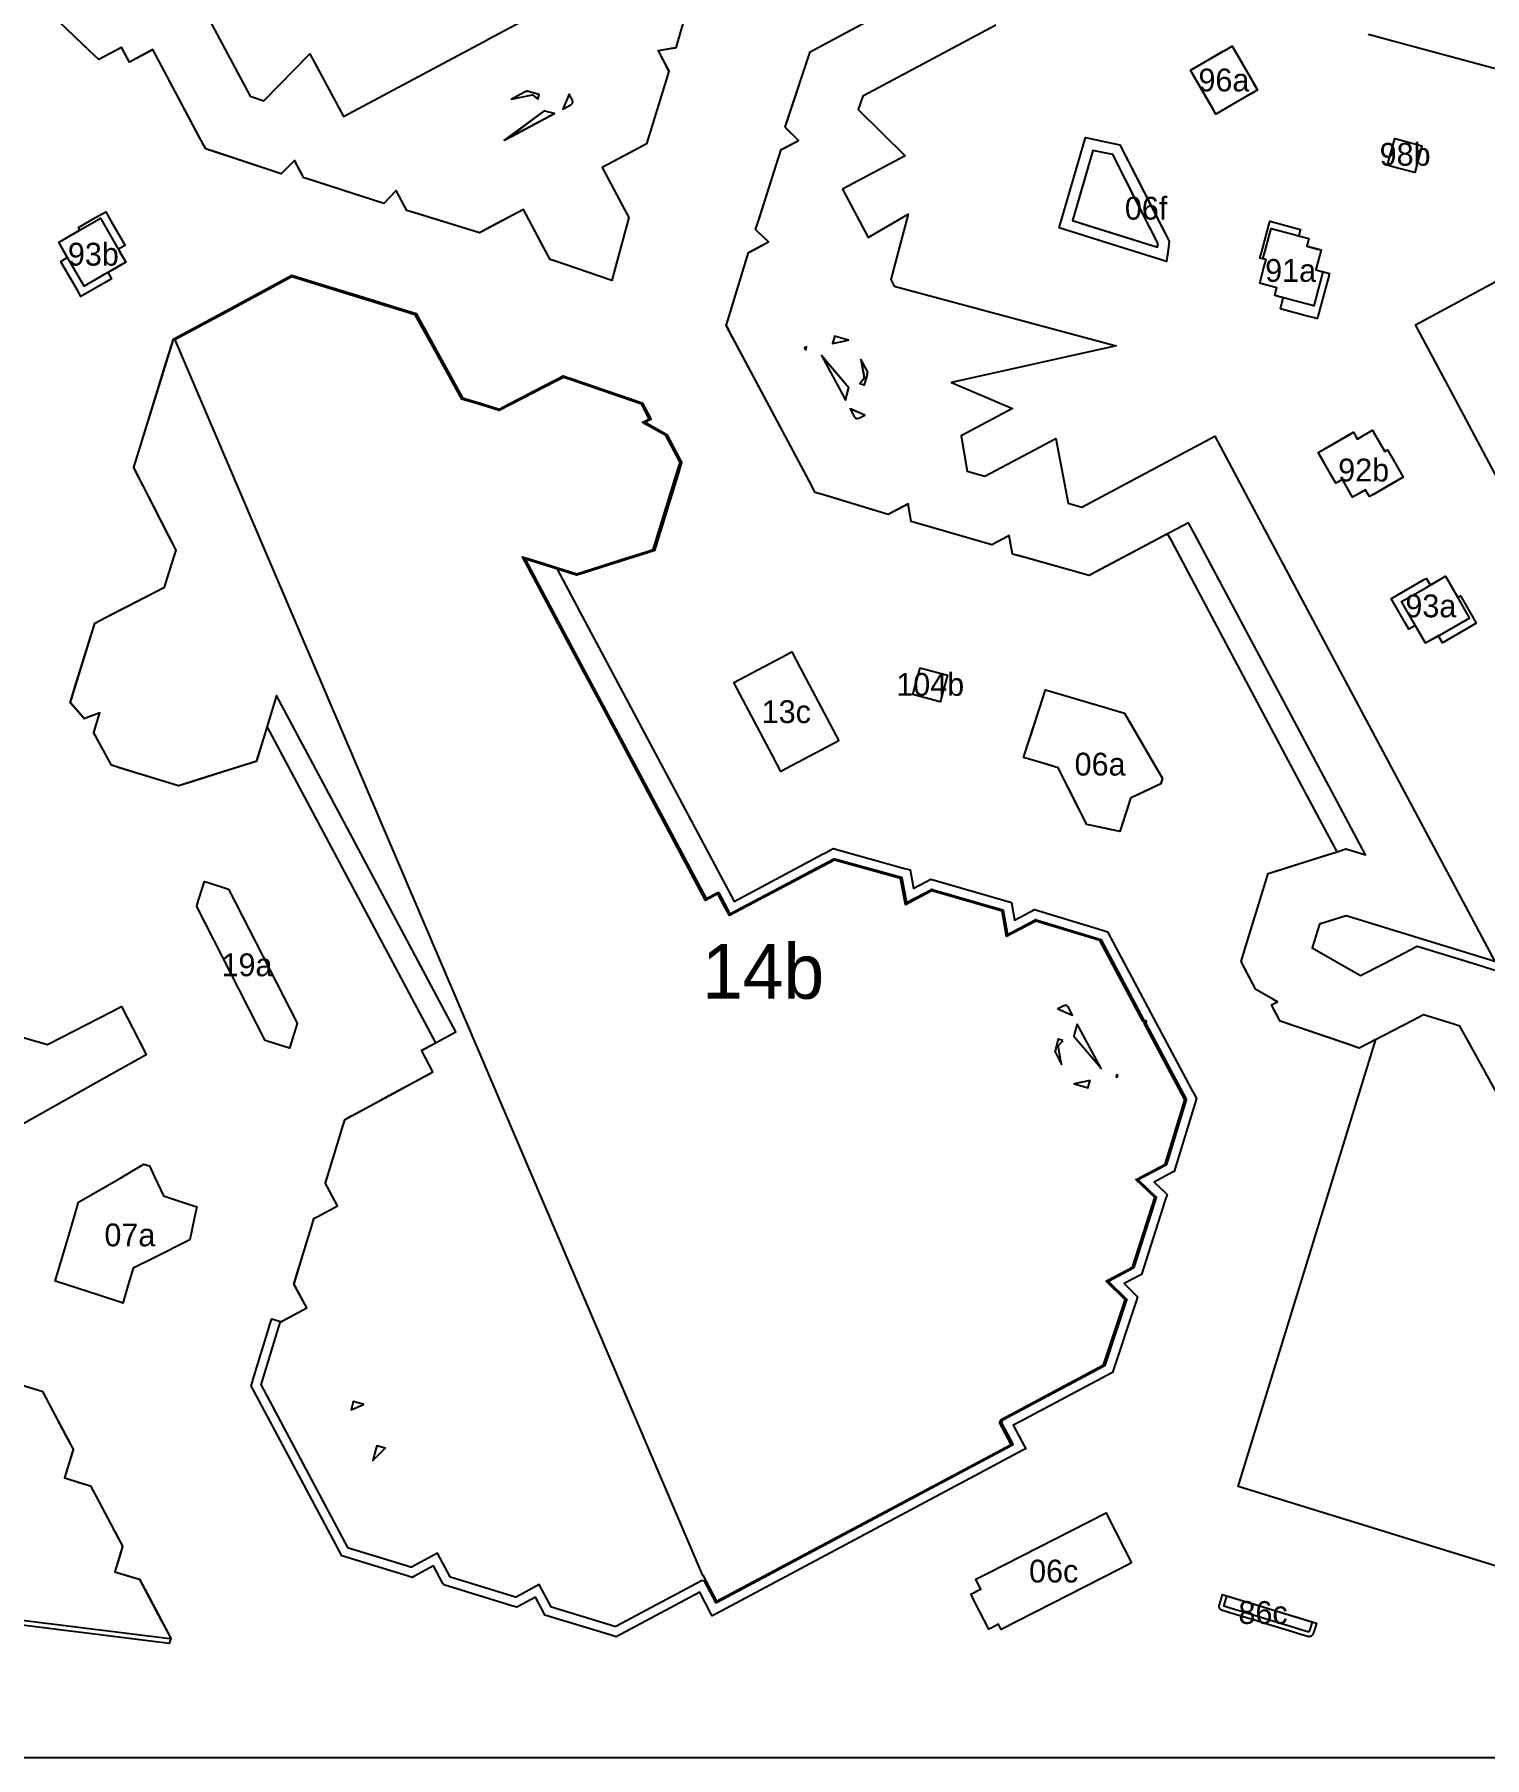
# Model space of a CAD drawing. Header units: millimetres. Extents: x 0 to 500, y 0 to 700.
# Drawn here: x 191.4 to 350.3, y 0 to 188.8 of the extents above; entities that cross this region are included whole.
import ezdxf
from ezdxf.enums import TextEntityAlignment as Align

# ---------------------------------------------------------------- set-up
doc = ezdxf.new("R2010")
doc.units = ezdxf.units.MM
for name, color, linetype in [('CORTE', 1, 'Continuous'), ('GRABADO', 5, 'Continuous'), ('HOJA', 8, 'Continuous')]:
    doc.layers.add(name, color=color, linetype=linetype)

msp = doc.modelspace()

# ---------------------------------------------------------------- linework, layer by layer
at = {"layer": 'CORTE'}
for points in [[(207.3, 196.63), (215.07, 182.05), (216.55, 181.56), (221.62, 186.71), (225.28, 179.84), (241.12, 188.28), (241.16, 188.3), (246.11, 190.94)], [(264.17, 195.89), (261.69, 187.35), (261.58, 187.33), (259.76, 187.02), (260.88, 184.92), (260.93, 184.82), (260.85, 184.54), (258.5, 176.84), (258.15, 176.65), (253.64, 174.25), (256.35, 169.15), (256.56, 168.76), (254.84, 162.4), (254.7, 161.87), (248.41, 164), (247.94, 164.16), (247.73, 164.56), (245.02, 169.65), (240.56, 167.28), (240.21, 167.09), (232.5, 169.44), (232.23, 169.52), (231.06, 171.72), (229.71, 170.31), (221.24, 173.02), (220.94, 173.11), (219.93, 175.01), (218.48, 173.54), (210.49, 176.19), (210.21, 176.29), (210.01, 176.65), (204.41, 187.16), (204.4, 187.15), (201.84, 185.79), (200.98, 187.39), (200.91, 187.36), (198.48, 186.06), (198.16, 186.36), (193.33, 190.96)], [(375.05, 13.75), (325.7, 28.96), (323.31, 29.7), (324.01, 31.98), (338.4, 78.67), (336.59, 77.74), (334.66, 78.4), (327.92, 80.71), (327.71, 81.11), (326.99, 82.5), (327.59, 82.81), (327.62, 82.83), (327.2, 83.07), (325.26, 84.17), (324.01, 86.52), (323.64, 87.22), (324.3, 89.37), (326.62, 96.88), (327.91, 97.29), (328.8, 97.57), (334.16, 99.26), (330.35, 106.42), (324.21, 117.95), (316, 133.35), (315.59, 134.11), (309.49, 130.86), (308.84, 130.51), (307.01, 129.54), (299.83, 131.54), (298.61, 131.88), (298.26, 133.7), (298.23, 133.9), (298.04, 133.8), (296.33, 132.89), (288.77, 135.08), (287.49, 135.45), (287.19, 137.2), (287.16, 137.38), (286.93, 137.25), (284.96, 136.21), (278.13, 138.29), (276.98, 138.64), (276.27, 139.97), (269.13, 153.37), (269.06, 153.49), (268.88, 153.84), (267.99, 155.5), (267.93, 155.62), (267.23, 156.93), (267.58, 158.08), (269.66, 164.91), (270.01, 165.1), (271.86, 166.08), (270.69, 167.2), (270.45, 167.43), (270.86, 168.71), (273.25, 176.2), (273.56, 176.37), (275.15, 177.21), (273.93, 178.41), (273.68, 178.66), (274.08, 179.86), (276.43, 186.93), (285.82, 191.94)], [(296.77, 189.84), (289.94, 186.2), (282.19, 182.07), (281.7, 180.59), (286.85, 175.52), (279.98, 171.86), (282.79, 166.58), (287.18, 169.12), (285.25, 161.96), (285.64, 161.23), (309.97, 154.68), (291.92, 150.67), (298.61, 147.82), (292.98, 144.82), (293.64, 140.96), (295.55, 140.4), (303.35, 144.56), (304.68, 137.45), (306.19, 137.03), (320.75, 144.79), (324.71, 137.37), (327.08, 132.92), (336.79, 114.7), (340.95, 106.89), (351.43, 87.22), (335.15, 92.24), (332.22, 91.31), (331.42, 88.72), (336.74, 85.7), (339.24, 86.99), (339.24, 86.99), (342.95, 88.91), (349.02, 87.04), (352.38, 86)], [(356.68, 183.68), (337.57, 188.82)], [(357.77, 128.82), (346.83, 149.35), (342.75, 157), (352.37, 162.2)], [(183.59, 80.81), (192.85, 78.12), (199.97, 81.79), (200.39, 82.01), (200.97, 82.31), (203.48, 77.39), (203.68, 77), (199.63, 74.73), (141.1, 41.84)], [(174.68, 45.5), (192.26, 40.14), (192.26, 40.14), (192.27, 40.13), (192.28, 40.13), (192.28, 40.13), (192.29, 40.12), (192.29, 40.11), (192.3, 40.11), (194.92, 35.19), (195.36, 34.37), (195.66, 33.79), (195.66, 33.79), (195.67, 33.78), (195.67, 33.77), (195.67, 33.76), (195.67, 33.75), (195.67, 33.74), (195.67, 33.74), (195.57, 33.41), (194.73, 30.64), (196.16, 30.21), (196.86, 29.99), (197.53, 29.79), (197.53, 29.79), (197.54, 29.78), (197.55, 29.78), (197.55, 29.78), (197.56, 29.77), (197.57, 29.76), (197.57, 29.76), (197.57, 29.76), (199.81, 25.56), (199.86, 25.46), (200.32, 24.6), (201.08, 23.17), (201.08, 23.17), (201.08, 23.16), (201.09, 23.15), (201.09, 23.15), (201.09, 23.14), (201.09, 23.13), (201.09, 23.13), (201.09, 23.12), (200.87, 22.42), (200.24, 20.36), (202.21, 19.76), (202.9, 19.55), (202.91, 19.54), (202.91, 19.54), (202.92, 19.54), (202.92, 19.53), (202.93, 19.53), (202.94, 19.52), (202.94, 19.51), (202.94, 19.51), (205.37, 14.95), (205.39, 14.91), (206.23, 13.34), (206.35, 13.11), (206.35, 13.11), (206.36, 13.1), (206.36, 13.09), (206.36, 13.09), (206.36, 13.08), (206.36, 13.07), (206.36, 13.06), (206.36, 13.05), (206.35, 13.05), (206.35, 13.04), (206.35, 13.04), (206.34, 13.03), (206.34, 13.02), (206.33, 13.02), (206.33, 13.01), (206.32, 13.01), (206.31, 13.01), (206.31, 13.01), (206.3, 13), (206.29, 13), (206.29, 13), (206.28, 13), (142.99, 20.86)]]:
    msp.add_lwpolyline(points, dxfattribs=at)
for points in [[(318.1, 184.91), (318.17, 184.95), (318.17, 184.95), (318.88, 185.36), (321.69, 186.98), (322.67, 187.54), (323.34, 186.37), (325.05, 183.41), (325.44, 182.73), (325.03, 182.49), (324.39, 182.13), (323.5, 181.61), (320.87, 180.1), (320.03, 181.54), (318.48, 184.25), (318.1, 184.91)], [(246.72, 182.24), (245.39, 182.6), (245.36, 182.58), (245.34, 182.6), (244.45, 182.12), (244.43, 182.11), (243.7, 181.72), (246.02, 182.21), (246.58, 181.73), (246.72, 182.24)], [(250.43, 181.37), (250.37, 181.63), (250.03, 182.26), (249.34, 180.65), (250.2, 181.11), (250.21, 181.11), (250.4, 181.29), (250.43, 181.37)], [(247.35, 180.43), (247.34, 180.43), (247.33, 180.43), (247.33, 180.44), (247.32, 180.44), (247.32, 180.44), (247.31, 180.44), (247.3, 180.44), (247.3, 180.44), (247.29, 180.44), (243.14, 177.35), (248.4, 180.15), (247.35, 180.43)], [(315.48, 163.94), (307.88, 166.32), (303.7, 167.63), (304.72, 171.14), (306.58, 177.52), (307.95, 177.23), (310.37, 176.71), (312.28, 172.97), (315.75, 166.17), (315.67, 165.49), (315.52, 164.28), (315.51, 164.19), (315.48, 163.94)], [(314.47, 165.51), (314.5, 165.78), (314.52, 165.95), (311.31, 172.24), (309.57, 175.66), (308.14, 175.97), (307.41, 176.12), (306.63, 173.42), (305.17, 168.42), (311.22, 166.53), (314.47, 165.51)], [(342.67, 173.68), (339.97, 174.4), (339.68, 174.48), (339.75, 174.77), (340.47, 177.42), (340.76, 177.34), (343.46, 176.61), (342.75, 173.96), (342.67, 173.68)], [(199.49, 162.74), (199.52, 162.68), (199.89, 162.03), (199.19, 161.62), (196.53, 160.1), (196.17, 160.73), (194.45, 163.71), (194.32, 163.94), (195.03, 164.36), (195.06, 164.37), (194.98, 164.51), (194.1, 166.04), (194.37, 166.2), (195.19, 166.67), (196.35, 167.34), (196.42, 167.38), (196.39, 167.42), (196.25, 167.68), (198.13, 168.76), (199.24, 169.4), (199.82, 168.4), (201.12, 166.13), (201.37, 165.7), (200.75, 165.35), (200.63, 165.27), (200.8, 164.97), (201.44, 163.86), (199.57, 162.79), (199.49, 162.74), (199.49, 162.74)], [(332.41, 165.2), (332.39, 165.11), (332.38, 165.08), (332.05, 163.86), (331.86, 163.15), (331.83, 163.03), (332.33, 162.89), (332.55, 162.83), (333.32, 162.63), (333.29, 162.54), (333.28, 162.48), (332.05, 157.93), (332.04, 157.9), (332.01, 157.78), (331.98, 157.68), (331.88, 157.71), (331.75, 157.74), (331.71, 157.75), (331.04, 157.93), (328.06, 158.73), (327.95, 158.76), (328.26, 159.95), (328.27, 159.96), (328.27, 159.96), (328.12, 160.01), (327.32, 160.22), (327.4, 160.54), (327.54, 161.05), (326.31, 161.38), (325.68, 161.55), (326.14, 163.28), (326.27, 163.74), (326.35, 164.07), (326.37, 164.14), (326.3, 164.16), (325.71, 164.32), (325.9, 165.02), (326.72, 168.06), (326.78, 168.28), (326.8, 168.35), (326.92, 168.32), (330.15, 167.45), (330.12, 167.37), (329.96, 166.75), (330.23, 166.68), (331.06, 166.45), (331, 166.22), (330.84, 165.62), (332.03, 165.3), (332.41, 165.2)], [(258.35, 146.31), (258.61, 146.17), (260.71, 144.97), (262.08, 142.41), (262.34, 141.93), (261.88, 140.43), (259.36, 132.26), (258.46, 131.98), (257.84, 131.78), (252.79, 130.19), (251.93, 129.91), (250.85, 129.57), (249.17, 130.09), (248.7, 130.23), (251.2, 125.54), (255.36, 117.73), (265.07, 99.52), (267.44, 95.06), (268.11, 93.82), (277.79, 98.98), (278.09, 99.14), (278.96, 99.6), (286.77, 97.43), (287.37, 97.27), (287.74, 95.28), (287.75, 95.24), (287.79, 95.26), (289.64, 96.25), (297.86, 93.87), (298.49, 93.69), (298.81, 91.79), (298.82, 91.76), (298.88, 91.8), (301.01, 92.93), (308.44, 90.67), (309, 90.5), (309.33, 89.87), (317.85, 73.89), (317.88, 73.83), (317.96, 73.67), (318.38, 72.89), (318.41, 72.84), (318.74, 72.21), (318.57, 71.65), (316.31, 64.23), (316.13, 64.13), (314.12, 63.06), (315.4, 61.83), (315.53, 61.71), (315.33, 61.09), (312.72, 52.94), (312.57, 52.85), (310.83, 51.93), (312.16, 50.62), (312.3, 50.48), (312.1, 49.9), (309.55, 42.21), (299.33, 36.76), (298.67, 36.41), (299.92, 34.07), (300.05, 33.84), (299.87, 33.75), (299.73, 33.67), (295, 31.15), (266.12, 15.76), (265.91, 15.65), (265.69, 15.53), (265.56, 15.77), (264.32, 18.11), (263.78, 17.82), (255.17, 13.23), (254.63, 13.4), (247.36, 15.61), (247.28, 15.77), (246.33, 17.56), (244.45, 16.56), (244.28, 16.47), (243.73, 16.64), (236.28, 18.91), (236.19, 19.08), (235.17, 20.99), (233.01, 19.84), (232.82, 19.74), (232.28, 19.9), (225.11, 22.09), (224.44, 23.35), (215.17, 40.73), (215.31, 41.18), (215.36, 41.34), (217.1, 47.05), (217.12, 47.13), (217.41, 48.01), (217.41, 48.01), (217.41, 48.01), (217.44, 48.09), (218.4, 47.78), (218.44, 47.77), (218.62, 47.87), (221.26, 49.27), (220.46, 50.78), (220.07, 51.52), (219.87, 51.89), (221.46, 57.09), (221.49, 57.2), (221.82, 58.27), (222.06, 59.08), (222.42, 59.27), (224.64, 60.45), (223.51, 62.57), (223.32, 62.93), (225.08, 68.69), (225.09, 68.74), (225.35, 69.61), (225.45, 69.92), (226.19, 70.32), (228.7, 71.67), (230.4, 72.59), (235.01, 75.09), (235.1, 75.13), (233.84, 77.5), (235.4, 78.33), (221.06, 105.24), (216.92, 113), (215.74, 109.16), (212.79, 108.23), (208.47, 106.86), (207.23, 106.47), (201.39, 108.27), (199.88, 108.74), (198.33, 111.56), (197.93, 112.3), (198.5, 114.16), (198.6, 114.48), (197.31, 114), (196.89, 113.84), (196.56, 114.22), (195.36, 115.59), (195.91, 117.39), (198.05, 124.31), (199.91, 125.28), (204.42, 127.61), (205.7, 128.27), (206.74, 131.64), (206.95, 132.31), (206.17, 133.83), (202.33, 141.36), (205.92, 153.01), (206.67, 155.43), (217.39, 161.22), (219.63, 162.43), (221.98, 161.7), (233.25, 158.23), (237.5, 150.55), (238.35, 148.99), (239.02, 148.79), (242.35, 147.76), (243.52, 148.37), (247.75, 150.56), (249.38, 151.4), (250.73, 150.94), (258.06, 148.43), (258.2, 148.15), (258.98, 146.64), (258.35, 146.31)], [(280.63, 155.33), (279.1, 155.74), (279.06, 155.56), (278.89, 154.95), (280.63, 155.33)], [(280.59, 149.85), (280.65, 150.11), (277.84, 153.43), (277.67, 153.65), (279.92, 149.43), (280.29, 148.75), (280.59, 149.85)], [(282.35, 150.43), (282.38, 150.42), (282.69, 151.57), (282.64, 151.68), (282.74, 151.8), (282.69, 151.88), (282.26, 152.69), (282.17, 152.87), (281.98, 153.21), (282.36, 151.14), (281.95, 150.66), (281.87, 150.56), (282.35, 150.43)], [(281.74, 146.77), (281.77, 146.77), (282.4, 147.11), (280.88, 147.76), (280.79, 147.8), (281.18, 147.08), (281.25, 146.93), (281.42, 146.76), (281.43, 146.74), (281.51, 146.72), (281.74, 146.77)], [(334.74, 140.05), (334.72, 140.04), (334.38, 139.84), (334.03, 139.64), (332.74, 141.89), (332.1, 143), (334.09, 144.15), (335.3, 144.85), (335.94, 145.22), (336.23, 144.72), (336.37, 144.48), (336.99, 144.83), (338.04, 145.44), (338.23, 145.12), (338.8, 144.12), (339.26, 143.33), (339.38, 143.12), (339.54, 143.21), (339.68, 143.29), (340.14, 142.49), (341.4, 140.3), (339.42, 139.16), (338.5, 138.63), (337.7, 138.17), (337.47, 138.58), (337.27, 138.91), (336.58, 138.51), (335.86, 138.1), (334.99, 139.62), (334.83, 139.89), (334.74, 140.05)], [(342.74, 124.05), (342.71, 124.03), (342.68, 124.01), (342.03, 123.64), (341.62, 124.35), (340.1, 127), (340.73, 127.37), (343.71, 129.08), (343.94, 129.22), (344.36, 128.5), (344.37, 128.48), (344.51, 128.55), (346.04, 129.44), (346.67, 128.35), (347.34, 127.19), (347.38, 127.12), (347.42, 127.14), (347.68, 127.29), (348.76, 125.4), (349.4, 124.3), (348.4, 123.72), (346.13, 122.41), (345.7, 122.17), (345.35, 122.78), (345.27, 122.91), (344.97, 122.73), (343.86, 122.1), (343.82, 122.17), (343.81, 122.19), (342.78, 123.97), (342.74, 124.05)], [(279.57, 111.41), (274.37, 108.67), (273.22, 108.05), (272.29, 109.81), (268.05, 117.82), (273.25, 120.56), (274.4, 121.17), (275.33, 119.42), (279.57, 111.41)], [(288.47, 119.42), (288.57, 119.39), (291.46, 118.61), (290.7, 115.78), (290.67, 115.68), (287.78, 116.46), (287.68, 116.48), (287.7, 116.59), (288.47, 119.42)], [(310.85, 114.44), (312.03, 112.43), (315.02, 107.3), (314.89, 106.88), (314.83, 106.69), (312.43, 105.56), (311.54, 105.13), (311.22, 104.15), (310.35, 101.49), (307.76, 102.04), (306.74, 102.25), (305.84, 104.03), (303.61, 108.47), (300.94, 109.26), (299.8, 109.6), (299.83, 109.68), (299.83, 109.68), (301.51, 114.86), (302.17, 116.88), (302.18, 116.92), (302.21, 117.01), (304.68, 116.27), (310.85, 114.44)], [(212.71, 95.17), (220.22, 80.47), (220.21, 80.44), (219.38, 77.75), (217.04, 78.47), (216.87, 78.52), (216.73, 78.57), (209.23, 93.27), (209.28, 93.46), (210, 95.79), (210.06, 95.99), (210.57, 95.84), (212.71, 95.17)], [(304.46, 82.43), (304.24, 82.37), (304.21, 82.37), (303.57, 82.03), (305.07, 81.39), (305.18, 81.34), (304.8, 82.05), (304.72, 82.21), (304.56, 82.38), (304.54, 82.4), (304.46, 82.43)], [(305.69, 80.4), (305.4, 79.33), (305.4, 79.33), (305.32, 79.04), (308.08, 75.79), (308.3, 75.49), (306.09, 79.64), (305.69, 80.4)], [(304.11, 78.58), (303.63, 78.71), (303.59, 78.72), (303.29, 77.59), (303.34, 77.47), (303.24, 77.34), (303.29, 77.25), (303.72, 76.45), (303.82, 76.26), (303.98, 75.95), (303.61, 78), (304.02, 78.47), (304.11, 78.58)], [(307.09, 74.19), (305.35, 73.81), (306.87, 73.4), (306.93, 73.6), (307.09, 74.19)], [(310.04, 74.87), (309.95, 74.54), (310.15, 74.66), (310.15, 74.66), (310.04, 74.87)], [(196.27, 60.85), (200.89, 63.54), (203.41, 65.02), (203.64, 64.95), (204.03, 64.83), (204.59, 63.64), (205.58, 61.54), (207.89, 60.79), (209.22, 60.35), (208.95, 59.05), (208.46, 56.74), (204.41, 54.7), (202.25, 53.61), (201.86, 52.32), (201.12, 49.8), (201.04, 49.83), (201.03, 49.83), (198.49, 50.66), (193.84, 52.17), (193.82, 52.17), (193.71, 52.21), (195.37, 57.81), (196.27, 60.85)], [(226.37, 39), (226.33, 38.84), (226.13, 38.1), (227.49, 38.7), (227.47, 38.71), (226.37, 39)], [(229.85, 33.89), (228.93, 34.14), (228.91, 34.06), (228.69, 33.26), (228.65, 33.11), (228.5, 32.55), (228.58, 32.62), (229.85, 33.89)], [(311.65, 21.32), (310.31, 20.64), (297.36, 14.04), (297.26, 14.24), (297.07, 14.61), (296.32, 14.23), (296, 14.07), (294.95, 16.13), (294.04, 17.92), (294.6, 18.2), (294.79, 18.3), (295.11, 18.46), (294.64, 19.37), (294.56, 19.53), (295.9, 20.22), (308.85, 26.82), (309.13, 26.27), (311.65, 21.32)], [(331.07, 13.74), (329.98, 14.08), (329.54, 14.21), (326.26, 15.21), (325.49, 15.45), (322.55, 16.34), (322.21, 16.44), (321.74, 16.59), (321.97, 17.33), (322.09, 17.72), (322.56, 17.57), (322.89, 17.47), (325.83, 16.57), (326.61, 16.34), (329.89, 15.34), (330.32, 15.21), (331.42, 14.87), (331.23, 14.25), (331.07, 13.74)]]:
    msp.add_lwpolyline(points, close=True, dxfattribs=at)
at = {"layer": 'GRABADO'}
for points in [[(263.97, 195.23), (261.69, 187.35), (261.43, 187.3), (259.76, 187.02), (260.79, 185.09), (260.93, 184.82), (260.67, 183.95), (258.5, 176.84), (257.35, 176.23), (253.64, 174.25), (255.87, 170.04), (256.56, 168.76), (255.14, 163.49), (254.7, 161.87), (249.49, 163.64), (247.94, 164.16), (247.26, 165.45), (245.02, 169.65), (241.34, 167.7), (240.21, 167.09), (233.1, 169.26), (232.23, 169.52), (231.14, 171.57), (231.06, 171.72), (230.98, 171.64), (229.71, 170.31), (221.89, 172.81), (220.94, 173.11), (219.99, 174.89), (219.93, 175.01), (219.84, 174.92), (218.48, 173.54), (211.11, 175.99), (210.21, 176.29), (209.57, 177.47), (204.41, 187.16), (204.2, 187.05), (201.84, 185.79), (201.04, 187.29), (200.98, 187.39), (200.58, 187.18), (198.48, 186.06), (197.49, 186.99), (193.33, 190.96)], [(352.72, 70.91), (348.48, 78.59), (347.62, 80.15), (346.96, 80.35), (343.63, 81.38), (342.45, 80.77), (338.23, 78.59), (336.59, 77.74), (335.25, 78.2), (327.92, 80.71), (327.77, 80.99), (326.99, 82.5), (327.62, 82.83), (327.37, 82.97), (325.26, 84.17), (323.9, 86.73), (323.64, 87.22), (324.1, 88.71), (326.62, 96.88), (327.52, 97.16), (328.14, 97.36), (333.19, 98.96), (334.04, 99.23), (335.13, 99.57), (336.81, 99.05), (337.27, 98.91), (334.77, 103.6), (330.61, 111.41), (320.9, 129.63), (318.53, 134.08), (317.87, 135.32), (308.19, 130.17), (307.88, 130), (307.01, 129.54), (299.2, 131.71), (298.61, 131.88), (298.24, 133.86), (298.23, 133.9), (298.19, 133.88), (296.33, 132.89), (288.11, 135.27), (287.49, 135.45), (287.16, 137.35), (287.16, 137.38), (287.1, 137.35), (284.96, 136.21), (277.53, 138.47), (276.98, 138.64), (276.64, 139.27), (268.13, 155.25), (268.1, 155.31), (268.01, 155.47), (267.6, 156.25), (267.57, 156.3), (267.23, 156.93), (267.4, 157.49), (269.66, 164.91), (269.84, 165.01), (271.86, 166.08), (270.58, 167.31), (270.45, 167.43), (270.65, 168.05), (273.25, 176.2), (273.41, 176.29), (275.15, 177.21), (273.81, 178.53), (273.68, 178.66), (273.88, 179.24), (276.43, 186.93), (286.64, 192.38)], [(175.02, 45.39), (192.26, 40.14), (192.26, 40.14), (192.26, 40.14), (192.29, 40.13), (192.3, 40.11), (192.3, 40.11), (193.08, 38.65), (194.87, 35.28), (195.3, 34.48), (195.68, 33.77), (195.67, 33.74), (195.67, 33.74), (195.59, 33.47), (195.55, 33.34), (194.73, 30.64), (195.19, 30.5), (196.12, 30.22), (196.23, 30.19), (196.81, 30.01), (197.09, 29.92), (197.53, 29.79), (197.53, 29.79), (197.53, 29.79), (197.56, 29.78), (199.76, 25.65), (199.79, 25.59), (199.81, 25.56), (200.11, 24.99), (200.26, 24.72), (200.58, 24.1), (201.08, 23.17), (201.08, 23.17), (201.09, 23.15), (200.85, 22.36), (200.24, 20.36), (202.15, 19.77), (202.93, 19.54), (203.77, 17.96), (205.3, 15.08), (205.31, 15.06), (205.33, 15.04), (205.79, 14.17), (206.24, 13.33), (206.29, 13.24), (206.37, 13.09), (206.36, 13.06), (206.36, 13.06), (206.36, 13.06), (206.19, 12.51), (142.93, 20.37)]]:
    msp.add_lwpolyline(points, dxfattribs=at)
for points in [[(318.17, 184.95), (318.4, 185.08), (322.3, 187.33), (322.67, 187.54), (322.91, 187.11), (325.28, 183), (325.44, 182.73), (325.26, 182.63), (325.05, 182.5), (324.75, 182.33), (320.87, 180.1), (320.57, 180.62), (318.25, 184.65), (318.1, 184.91), (318.16, 184.95), (318.17, 184.95)], [(245.41, 182.6), (245.37, 182.58), (245.34, 182.6), (244.45, 182.12), (244.41, 182.1), (243.72, 181.73), (246.02, 182.21), (246.58, 181.73), (246.72, 182.24), (245.41, 182.6)], [(250.37, 181.63), (250.03, 182.26), (249.34, 180.65), (250.19, 181.1), (250.21, 181.11), (250.4, 181.29), (250.43, 181.37), (250.37, 181.63)], [(247.34, 180.43), (247.33, 180.43), (247.33, 180.44), (247.32, 180.44), (247.32, 180.44), (247.31, 180.44), (247.28, 180.45), (242.91, 177.22), (248.39, 180.15), (248.4, 180.15), (247.35, 180.43), (247.34, 180.43)], [(306.58, 177.52), (309.65, 176.86), (310.37, 176.71), (314.74, 168.14), (315.75, 166.17), (315.56, 164.63), (315.52, 164.28), (315.5, 164.08), (315.48, 163.94), (313.23, 164.65), (303.7, 167.63), (306.03, 175.64), (306.58, 177.52)], [(309.57, 175.66), (309.18, 175.74), (307.41, 176.12), (305.58, 169.81), (305.17, 168.42), (306.87, 167.89), (314.47, 165.51), (314.47, 165.52), (314.52, 165.95), (313.6, 167.75), (309.57, 175.66)], [(339.68, 174.48), (339.87, 175.2), (340.47, 177.42), (341.19, 177.22), (343.46, 176.61), (342.87, 174.39), (342.67, 173.68), (340.4, 174.29), (339.68, 174.48)], [(199.07, 162.5), (196.87, 161.23), (195.34, 163.88), (194.96, 164.54), (194.1, 166.04), (194.33, 166.18), (194.96, 166.54), (196.46, 167.4), (198.55, 168.61), (198.67, 168.67), (200.57, 165.37), (200.6, 165.32), (201.44, 163.86), (199.7, 162.86), (199.07, 162.5)], [(332.38, 165.09), (331.95, 163.48), (331.84, 163.07), (331.83, 163.03), (332.09, 162.95), (332.22, 162.92), (332.61, 162.81), (331.94, 160.31), (331.6, 159.07), (329.38, 159.67), (328.03, 160.03), (327.32, 160.22), (327.47, 160.78), (327.54, 161.05), (326.85, 161.24), (325.68, 161.55), (326.07, 163.02), (326.31, 163.9), (326.37, 164.14), (326.2, 164.19), (326.04, 164.23), (326.28, 165.12), (326.94, 167.56), (329.15, 166.97), (330.17, 166.69), (331.06, 166.45), (330.94, 165.99), (330.84, 165.62), (331.61, 165.42), (332.41, 165.2), (332.39, 165.11), (332.38, 165.09)], [(258.44, 146.26), (260.7, 144.98), (260.7, 144.98), (260.71, 144.98), (260.71, 144.97), (260.72, 144.97), (260.72, 144.96), (260.72, 144.96), (262.19, 142.21), (262.32, 141.95), (262.33, 141.95), (262.33, 141.94), (262.33, 141.93), (262.33, 141.93), (262.33, 141.92), (262.33, 141.91), (262.33, 141.9), (262.33, 141.9), (262.08, 141.08), (259.37, 132.3), (259.37, 132.29), (259.37, 132.29), (259.36, 132.28), (259.36, 132.27), (259.35, 132.27), (259.35, 132.26), (259.34, 132.26), (259.34, 132.26), (259.33, 132.25), (259.32, 132.25), (258.84, 132.1), (258.5, 131.99), (255.71, 131.11), (253.54, 130.42), (250.87, 129.58), (250.86, 129.58), (250.86, 129.58), (250.85, 129.58), (250.84, 129.58), (250.83, 129.58), (250.83, 129.58), (246.65, 130.87), (245.21, 131.31), (251.64, 119.24), (255.1, 112.75), (265.03, 94.12), (266.31, 94.8), (266.32, 94.8), (266.32, 94.8), (266.33, 94.81), (266.34, 94.81), (266.35, 94.81), (266.36, 94.81), (266.36, 94.81), (266.37, 94.81), (266.37, 94.8), (266.38, 94.8), (266.39, 94.79), (266.39, 94.79), (266.4, 94.79), (266.41, 94.78), (266.41, 94.77), (266.41, 94.77), (267.21, 93.27), (267.22, 93.26), (267.22, 93.26), (267.64, 92.47), (279.03, 98.47), (279.06, 98.49), (279.06, 98.49), (279.07, 98.49), (279.08, 98.49), (279.09, 98.49), (279.09, 98.5), (279.1, 98.49), (279.11, 98.49), (279.11, 98.49), (279.14, 98.49), (286.43, 96.46), (286.44, 96.46), (286.44, 96.45), (286.45, 96.45), (286.46, 96.44), (286.46, 96.44), (286.47, 96.43), (286.47, 96.43), (286.48, 96.42), (286.48, 96.41), (286.48, 96.41), (286.48, 96.4), (286.48, 96.39), (286.99, 93.68), (289.72, 95.13), (289.73, 95.13), (289.73, 95.14), (289.74, 95.14), (289.75, 95.14), (289.76, 95.14), (289.76, 95.14), (289.77, 95.14), (289.78, 95.14), (289.78, 95.14), (289.8, 95.13), (297.54, 92.89), (297.54, 92.89), (297.55, 92.88), (297.56, 92.88), (297.56, 92.88), (297.57, 92.87), (297.57, 92.87), (297.58, 92.86), (297.58, 92.85), (297.59, 92.85), (297.59, 92.84), (297.59, 92.83), (297.59, 92.82), (298.04, 90.19), (301.09, 91.81), (301.09, 91.81), (301.1, 91.81), (301.11, 91.82), (301.12, 91.82), (301.12, 91.82), (301.13, 91.82), (301.14, 91.82), (301.14, 91.82), (301.15, 91.82), (301.17, 91.81), (308.26, 89.65), (308.27, 89.65), (308.27, 89.64), (308.28, 89.64), (308.28, 89.64), (308.29, 89.63), (308.29, 89.63), (308.3, 89.62), (308.3, 89.61), (308.31, 89.6), (312.99, 80.81), (313.19, 80.76), (313.2, 80.76), (313.2, 80.75), (313.21, 80.75), (313.22, 80.74), (313.22, 80.74), (313.23, 80.73), (313.23, 80.73), (313.24, 80.72), (313.24, 80.72), (313.24, 80.71), (313.24, 80.7), (313.24, 80.7), (313.25, 80.69), (313.25, 80.68), (313.24, 80.67), (313.24, 80.67), (313.24, 80.66), (313.19, 80.45), (317.62, 72.13), (317.62, 72.12), (317.63, 72.11), (317.63, 72.11), (317.63, 72.1), (317.63, 72.09), (317.63, 72.08), (317.63, 72.08), (317.63, 72.07), (315.46, 64.98), (315.46, 64.96), (315.46, 64.96), (315.45, 64.95), (315.45, 64.95), (315.45, 64.94), (315.44, 64.93), (315.43, 64.92), (315.42, 64.92), (312.37, 63.3), (314.31, 61.45), (314.32, 61.44), (314.32, 61.44), (314.33, 61.43), (314.33, 61.42), (314.33, 61.42), (314.34, 61.41), (314.34, 61.4), (314.34, 61.4), (314.34, 61.39), (314.34, 61.38), (314.34, 61.37), (311.89, 53.7), (311.88, 53.67), (311.87, 53.67), (311.87, 53.66), (311.86, 53.65), (311.86, 53.64), (311.85, 53.64), (309.11, 52.18), (311.08, 50.24), (311.09, 50.23), (311.09, 50.23), (311.09, 50.22), (311.1, 50.21), (311.1, 50.21), (311.1, 50.2), (311.1, 50.19), (311.11, 50.18), (311.11, 50.18), (311.11, 50.17), (311.1, 50.16), (311.1, 50.16), (308.72, 42.97), (308.71, 42.95), (308.71, 42.94), (308.7, 42.92), (308.69, 42.92), (308.68, 42.91), (308.68, 42.91), (308.64, 42.89), (297.46, 36.93), (297.4, 36.72), (297.38, 36.66), (298.62, 34.33), (298.62, 34.33), (298.62, 34.32), (298.62, 34.31), (298.63, 34.31), (298.63, 34.3), (298.63, 34.29), (298.63, 34.28), (298.63, 34.28), (298.62, 34.27), (298.62, 34.26), (298.62, 34.25), (298.61, 34.24), (298.6, 34.24), (298.59, 34.23), (266.25, 17), (266.18, 16.96), (266.18, 16.96), (266.17, 16.95), (266.16, 16.95), (266.15, 16.95), (266.15, 16.95), (266.14, 16.95), (266.13, 16.95), (266.12, 16.95), (266.12, 16.96), (266.11, 16.96), (266.1, 16.96), (266.1, 16.97), (266.09, 16.97), (266.09, 16.98), (266.08, 16.98), (266.08, 16.99), (266.08, 17), (264.83, 19.32), (264.8, 19.34), (264.78, 19.34), (264.6, 19.4), (264.58, 19.41), (255.12, 14.37), (255.09, 14.35), (255.08, 14.35), (255.08, 14.35), (255.07, 14.35), (255.07, 14.35), (255.06, 14.35), (255.04, 14.35), (255.04, 14.35), (255.01, 14.36), (248.1, 16.46), (248.09, 16.46), (248.09, 16.47), (248.08, 16.47), (248.07, 16.48), (248.06, 16.49), (248.06, 16.49), (248.06, 16.5), (248.05, 16.51), (246.75, 18.95), (244.21, 17.59), (244.2, 17.59), (244.19, 17.59), (244.18, 17.58), (244.17, 17.58), (244.16, 17.58), (244.15, 17.59), (244.15, 17.59), (244.13, 17.59), (237.01, 19.76), (237.01, 19.76), (237, 19.77), (236.99, 19.77), (236.99, 19.77), (236.98, 19.78), (236.98, 19.78), (236.97, 19.79), (236.97, 19.8), (235.59, 22.38), (232.74, 20.86), (232.74, 20.86), (232.73, 20.86), (232.72, 20.85), (232.71, 20.85), (232.69, 20.85), (232.69, 20.85), (232.69, 20.86), (232.67, 20.86), (225.84, 22.94), (225.84, 22.94), (225.83, 22.95), (225.82, 22.95), (225.81, 22.96), (225.8, 22.97), (225.8, 22.98), (225.79, 22.99), (225.79, 22.99), (225.79, 23), (225.78, 23.01), (216.3, 40.81), (216.29, 40.82), (216.29, 40.83), (216.29, 40.83), (216.29, 40.84), (216.29, 40.85), (216.29, 40.86), (216.29, 40.86), (218.07, 46.72), (218.37, 47.69), (218.38, 47.71), (218.38, 47.71), (218.38, 47.72), (218.39, 47.73), (218.39, 47.74), (218.4, 47.75), (218.41, 47.75), (218.41, 47.75), (218.42, 47.76), (221.26, 49.27), (220.48, 50.75), (220.09, 51.47), (219.89, 51.86), (219.88, 51.86), (219.88, 51.87), (219.88, 51.88), (219.88, 51.88), (219.88, 51.9), (219.88, 51.91), (219.88, 51.91), (219.88, 51.91), (221.43, 56.98), (221.46, 57.09), (221.78, 58.14), (222.05, 59.05), (222.06, 59.05), (222.06, 59.06), (222.06, 59.07), (222.07, 59.07), (222.07, 59.08), (222.08, 59.08), (222.08, 59.09), (222.09, 59.09), (222.47, 59.29), (224.64, 60.45), (223.54, 62.52), (223.33, 62.9), (223.33, 62.91), (223.33, 62.91), (223.33, 62.92), (223.32, 62.92), (223.32, 62.93), (223.32, 62.95), (223.33, 62.95), (223.33, 62.96), (225.03, 68.56), (225.05, 68.61), (225.36, 69.61), (225.44, 69.89), (225.44, 69.89), (225.44, 69.9), (225.45, 69.91), (225.45, 69.92), (225.46, 69.92), (225.46, 69.93), (225.47, 69.93), (225.47, 69.93), (226.17, 70.31), (228.62, 71.63), (230.28, 72.53), (234.78, 74.97), (235.1, 75.13), (235.09, 75.14), (233.87, 77.43), (233.87, 77.44), (233.87, 77.44), (233.87, 77.45), (233.86, 77.46), (233.86, 77.46), (233.86, 77.47), (233.87, 77.48), (233.87, 77.49), (233.87, 77.49), (233.87, 77.5), (233.88, 77.51), (233.88, 77.51), (233.89, 77.52), (233.89, 77.52), (233.9, 77.53), (233.9, 77.53), (237.61, 79.51), (225.69, 101.88), (217.96, 116.38), (215.75, 109.19), (215.75, 109.19), (215.74, 109.18), (215.74, 109.18), (215.74, 109.17), (215.73, 109.17), (215.73, 109.16), (215.72, 109.16), (215.72, 109.15), (215.71, 109.15), (215.7, 109.15), (210.32, 107.45), (207.92, 106.69), (207.25, 106.48), (207.24, 106.47), (207.23, 106.47), (207.23, 106.47), (207.22, 106.47), (207.21, 106.47), (207.21, 106.48), (200.73, 108.47), (199.91, 108.73), (199.9, 108.73), (199.9, 108.73), (199.89, 108.74), (199.88, 108.74), (199.88, 108.74), (199.87, 108.75), (199.87, 108.75), (199.87, 108.76), (198.16, 111.88), (197.94, 112.27), (197.94, 112.28), (197.94, 112.28), (197.93, 112.29), (197.93, 112.3), (197.93, 112.31), (197.93, 112.32), (197.93, 112.32), (197.93, 112.33), (198.56, 114.37), (198.6, 114.48), (197.14, 113.94), (196.94, 113.86), (196.93, 113.86), (196.93, 113.86), (196.92, 113.86), (196.91, 113.86), (196.9, 113.86), (196.9, 113.86), (196.89, 113.86), (196.88, 113.87), (196.87, 113.87), (196.87, 113.87), (196.86, 113.88), (196.86, 113.88), (196.69, 114.07), (195.39, 115.56), (195.38, 115.57), (195.38, 115.57), (195.37, 115.58), (195.37, 115.59), (195.37, 115.59), (195.37, 115.6), (195.37, 115.61), (195.37, 115.62), (195.37, 115.63), (195.37, 115.63), (195.67, 116.61), (198.04, 124.28), (198.04, 124.29), (198.05, 124.3), (198.05, 124.3), (198.06, 124.31), (198.06, 124.32), (198.07, 124.32), (198.08, 124.32), (199.09, 124.85), (201.59, 126.14), (205.7, 128.27), (206.27, 130.12), (206.95, 132.31), (204.46, 137.18), (202.34, 141.34), (202.34, 141.34), (202.34, 141.35), (202.33, 141.35), (202.33, 141.36), (202.33, 141.37), (202.33, 141.38), (202.33, 141.38), (202.34, 141.39), (204.32, 147.82), (206.66, 155.41), (206.66, 155.41), (206.66, 155.42), (206.67, 155.43), (206.67, 155.43), (206.67, 155.44), (206.68, 155.44), (206.69, 155.45), (206.69, 155.45), (212.62, 158.65), (219.6, 162.41), (219.61, 162.42), (219.61, 162.42), (219.62, 162.42), (219.63, 162.42), (219.64, 162.42), (219.64, 162.42), (219.65, 162.42), (219.66, 162.42), (227, 160.16), (233.22, 158.24), (233.23, 158.23), (233.24, 158.23), (233.24, 158.23), (233.25, 158.22), (233.25, 158.22), (233.26, 158.21), (233.26, 158.21), (233.27, 158.2), (235.61, 153.96), (238.35, 148.99), (240.52, 148.33), (242.35, 147.76), (246.13, 149.72), (248.46, 150.93), (249.36, 151.39), (249.36, 151.39), (249.37, 151.39), (249.37, 151.39), (249.38, 151.39), (249.39, 151.4), (249.4, 151.39), (249.4, 151.39), (249.41, 151.39), (250.14, 151.14), (258.03, 148.44), (258.03, 148.44), (258.04, 148.44), (258.05, 148.43), (258.05, 148.43), (258.06, 148.43), (258.06, 148.42), (258.07, 148.41), (258.07, 148.41), (258.14, 148.26), (258.95, 146.7), (258.95, 146.7), (258.95, 146.69), (258.96, 146.69), (258.96, 146.68), (258.96, 146.67), (258.96, 146.66), (258.96, 146.65), (258.95, 146.65), (258.95, 146.64), (258.95, 146.64), (258.94, 146.63), (258.94, 146.62), (258.94, 146.62), (258.93, 146.61), (258.92, 146.61), (258.92, 146.61), (258.35, 146.31), (258.44, 146.26)], [(264.66, 19.97), (266.18, 17.13), (266.18, 17.13), (298.45, 34.32), (297.21, 36.65), (297.22, 36.68), (297.25, 36.77), (297.34, 37.04), (308.57, 43.02), (308.58, 43.03), (310.94, 50.16), (308.86, 52.21), (308.95, 52.26), (311.75, 53.75), (314.18, 61.37), (312.12, 63.33), (312.22, 63.38), (315.33, 65.04), (317.47, 72.09), (313.05, 80.39), (313.03, 80.43), (313.08, 80.63), (312.92, 80.67), (312.89, 80.68), (308.18, 89.52), (301.14, 91.66), (297.93, 89.96), (297.45, 92.76), (289.77, 94.99), (286.88, 93.45), (286.34, 96.33), (279.1, 98.34), (279.1, 98.34), (267.57, 92.27), (267.09, 93.19), (267.08, 93.19), (267.08, 93.2), (266.32, 94.63), (264.97, 93.91), (254.97, 112.68), (251.51, 119.17), (244.91, 131.56), (246.7, 131.01), (250.85, 129.73), (253.5, 130.57), (255.66, 131.25), (258.45, 132.13), (258.8, 132.24), (259.24, 132.38), (261.94, 141.13), (262.18, 141.91), (262.06, 142.14), (260.6, 144.86), (258.37, 146.13), (258.04, 146.32), (258.22, 146.41), (258.78, 146.7), (258.01, 148.2), (257.95, 148.31), (250.09, 151), (249.39, 151.24), (248.53, 150.79), (246.19, 149.58), (242.36, 147.6), (240.47, 148.18), (238.25, 148.87), (235.48, 153.89), (233.15, 158.1), (226.95, 160.01), (219.64, 162.27), (212.69, 158.51), (206.82, 155.35), (264.64, 19.95), (264.66, 19.97)], [(279.1, 155.74), (279.05, 155.54), (278.89, 154.95), (280.63, 155.33), (279.1, 155.74)], [(275.83, 154.48), (275.82, 154.48), (275.94, 154.27), (276.02, 154.6), (275.83, 154.48)], [(280.57, 149.81), (280.65, 150.1), (277.9, 153.35), (277.67, 153.65), (279.89, 149.5), (280.29, 148.75), (280.57, 149.81), (280.57, 149.81)], [(282.38, 150.42), (282.69, 151.55), (282.63, 151.68), (282.74, 151.8), (282.69, 151.89), (282.26, 152.69), (282.16, 152.88), (281.99, 153.19), (282.37, 151.14), (281.96, 150.67), (281.87, 150.56), (282.35, 150.43), (282.38, 150.42)], [(281.77, 146.77), (282.4, 147.11), (280.9, 147.75), (280.79, 147.8), (281.17, 147.09), (281.25, 146.93), (281.42, 146.76), (281.43, 146.74), (281.51, 146.72), (281.74, 146.77), (281.77, 146.77)], [(334.03, 139.64), (333.62, 140.35), (332.1, 143), (332.73, 143.37), (335.71, 145.08), (335.94, 145.22), (336.36, 144.5), (336.37, 144.48), (336.51, 144.55), (338.04, 145.44), (338.2, 145.16), (338.67, 144.35), (339.34, 143.19), (339.38, 143.12), (339.42, 143.14), (339.68, 143.29), (340.76, 141.4), (341.4, 140.3), (340.4, 139.72), (338.13, 138.41), (337.7, 138.17), (337.35, 138.78), (337.27, 138.91), (336.97, 138.73), (335.86, 138.1), (334.79, 139.97), (334.74, 140.05), (334.74, 140.05), (334.68, 140.01), (334.03, 139.64)], [(343.81, 122.19), (342.86, 123.83), (342.5, 124.47), (341.23, 126.67), (343.88, 128.19), (344.54, 128.58), (346.04, 129.44), (346.54, 128.58), (347.4, 127.08), (348.61, 124.98), (348.67, 124.87), (345.37, 122.97), (345.32, 122.94), (343.86, 122.1), (343.82, 122.17), (343.81, 122.19)], [(314.83, 106.69), (313.64, 106.13), (311.54, 105.13), (310.79, 102.83), (310.35, 101.49), (309.05, 101.77), (306.74, 102.25), (304.7, 106.31), (303.61, 108.47), (302.32, 108.85), (299.8, 109.6), (299.83, 109.68), (299.83, 109.68), (300.66, 112.22), (302.17, 116.88), (302.17, 116.9), (302.21, 117.01), (307.81, 115.35), (310.85, 114.44), (313.54, 109.83), (315.02, 107.3), (314.95, 107.08), (314.83, 106.69)], [(226.33, 38.82), (226.13, 38.1), (227.49, 38.7), (227.46, 38.71), (226.37, 39), (226.33, 38.82)], [(228.93, 34.14), (228.91, 34.05), (228.69, 33.26), (228.65, 33.09), (228.5, 32.55), (228.6, 32.64), (229.85, 33.89), (228.93, 34.14)], [(321.66, 17.84), (321.66, 17.84), (323.03, 17.43), (324.9, 16.86), (324.9, 16.86), (324.94, 16.85), (326.75, 16.3), (327.56, 16.05), (328.99, 15.61), (330.34, 15.2), (330.46, 15.16), (330.93, 15.02), (330.93, 15.02), (331.9, 14.73), (331.71, 14.11), (331.55, 13.6), (331.54, 13.55), (331.51, 13.51), (331.49, 13.47), (331.46, 13.43), (331.43, 13.39), (331.39, 13.36), (331.35, 13.33), (331.31, 13.3), (331.26, 13.28), (331.22, 13.27), (331.17, 13.25), (331.12, 13.25), (331.07, 13.24), (331.02, 13.25), (330.98, 13.25), (330.93, 13.27), (329.83, 13.6), (329.4, 13.73), (326.12, 14.73), (325.35, 14.97), (322.4, 15.86), (322.07, 15.97), (321.6, 16.11), (321.55, 16.13), (321.51, 16.15), (321.47, 16.17), (321.43, 16.2), (321.39, 16.23), (321.36, 16.27), (321.33, 16.31), (321.3, 16.35), (321.28, 16.4), (321.27, 16.44), (321.25, 16.49), (321.25, 16.54), (321.24, 16.59), (321.25, 16.64), (321.25, 16.69), (321.27, 16.73), (321.49, 17.48), (321.61, 17.86), (321.66, 17.84)]]:
    msp.add_lwpolyline(points, close=True, dxfattribs=at)
at = {"layer": 'HOJA'}
msp.add_lwpolyline([(0, 0), (500, 0), (500, 700), (0, 700)], close=True, dxfattribs=at)

# ---------------------------------------------------------------- texts
at = {"layer": 'GRABADO'}
for s, height, p in [('96a', 2.5, (321.76, 183.83)), ('98b', 2.5, (341.61, 175.69)), ('06f', 2.5, (313.23, 169.78)), ('93b', 2.5, (197.89, 164.74)), ('91a', 2.5, (329.07, 162.96)), ('92b', 2.5, (337.07, 141.09)), ('93a', 2.5, (344.43, 126.2)), ('104b', 2.5, (289.58, 117.6)), ('13c', 2.5, (273.81, 114.61)), ('06a', 2.5, (308.19, 108.86)), ('14b', 6, (271.27, 86.15)), ('19a', 2.5, (214.72, 86.87)), ('07a', 2.5, (201.89, 57.27)), ('06c', 2.5, (303.11, 20.43)), ('86c', 2.5, (326.05, 15.89))]:
    msp.add_text(s, height=height, dxfattribs=at).set_placement(p, align=Align.MIDDLE_CENTER)

doc.saveas('drawing.dxf')
